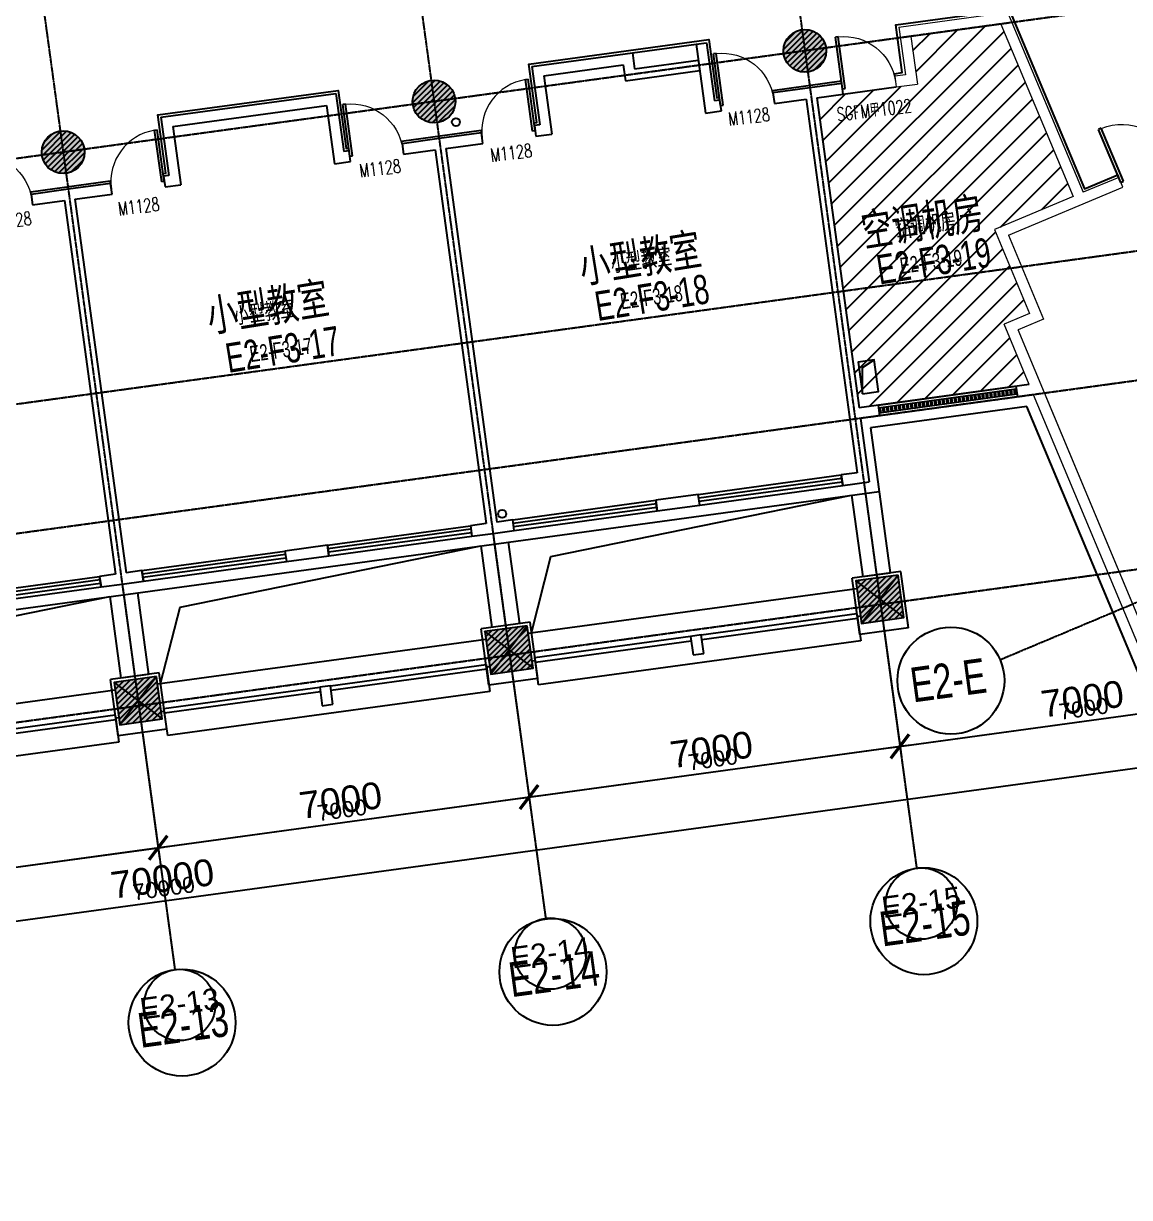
# Model space of a CAD drawing. Header units: millimetres. Extents: x -174040 to 151923, y -227569 to 142020.
# Drawn here: x -104227 to -83543, y 97045 to 118998 of the extents above; entities that cross this region are included whole.
import ezdxf
from ezdxf.enums import TextEntityAlignment as Align

# ---------------------------------------------------------------- set-up
doc = ezdxf.new("R2010")
doc.units = ezdxf.units.MM
doc.header["$LTSCALE"] = 5
doc.linetypes.add('E-RG-1F$0$$0$DOTE', pattern=[2.42, 2, -0.2, 0.02, -0.2])
doc.linetypes.add('XRE2$0$HIDDEN', pattern=[0.375, 0.25, -0.125])
for name, color, linetype, lineweight in [('A-GENM', 6, 'Continuous', 9), ('A-WALL', 7, 'Continuous', 5), ('E2-RI-3F$0$A-GLAZ-CWMG', 3, 'Continuous', 5)]:
    doc.layers.add(name, color=color, linetype=linetype, lineweight=lineweight)
for name, color, linetype in [('A-SYMB-DOOR', 4, 'Continuous'), ('A-SYMB-DOOR1', 4, 'Continuous'), ('A—墙体', 7, 'Continuous'), ('A—文字索引', 40, 'Continuous'), ('A—设备管丼、主管符号', 50, 'Continuous'), ('A—轴线、尺寸', 1, 'Continuous'), ('A—门窗', 135, 'Continuous'), ('E-COLS-F3$0$0S-COLS-HATCH', 8, 'Continuous'), ('E-COLS-F3$0$0S-COLS-HATCH-I', 8, 'Continuous'), ('E-COLS-F3$0$0S-COLS-LINE', 4, 'Continuous'), ('E2-RI-3F$0$0P-FE-FH-F', 141, 'Continuous'), ('E2-RI-3F$0$A-ROOF-DRAN', 175, 'Continuous'), ('E2-RI-3F$0$A-SYMB-DOOR', 171, 'Continuous'), ('I—平面—填充01(线状)', 8, 'Continuous'), ('I—平面—文字', 40, 'Continuous'), ('I—平面—文字（放大1：100）', 40, 'XRE2$0$HIDDEN'), ('I—平面—装饰面层线', 192, 'Continuous'), ('I—平面—门', 22, 'Continuous'), ('轴线100', 1, 'Continuous')]:
    doc.layers.add(name, color=color, linetype=linetype)
doc.styles.add('ARIAL', font='arial.ttf')
doc.styles.add('ECADI-TXT', font='simplex.shx', dxfattribs={"bigfont": 'hztxt.shx'})
doc.styles.add('XD2008', font='SIMYOU.TTF', dxfattribs={"width": 0.7})
doc.dimstyles.new('200', dxfattribs={"dimscale": 200, "dimtxt": 2.5, "dimasz": 2, "dimexe": 1, "dimexo": 1, "dimgap": 0.8, "dimtad": 1, "dimdec": 0, "dimdsep": 46, "dimtxsty": 'ARIAL', "dimblk1": 'ARCHTICK', "dimblk2": 'ARCHTICK', "dimsah": 1, "dimcen": -0.9, "dimdle": 1, "dimclrd": 256, "dimclre": 256, "dimclrt": 40, "dimaunit": 1, "dimadec": 0, "dimazin": 0, "dimtfac": 0.35, "dimtdec": 0, "dimtix": 1, "dimtmove": 2, "dimatfit": 3, "dimldrblk": 'ARCHTICK', "dimfxl": 0, "dimtvp": 0.8, "dimtolj": 1, "dimtzin": 0, "dimarcsym": 0})
doc.dimstyles.new('副本 100', dxfattribs={"dimscale": 100, "dimtxt": 2.5, "dimasz": 2, "dimexe": 1, "dimexo": 1, "dimgap": 0.8, "dimtad": 1, "dimdec": 0, "dimdsep": 46, "dimtxsty": 'ARIAL', "dimblk1": 'ARCHTICK', "dimblk2": 'ARCHTICK', "dimsah": 1, "dimcen": -0.9, "dimdle": 1, "dimclrd": 256, "dimclre": 256, "dimclrt": 40, "dimaunit": 1, "dimadec": 0, "dimazin": 0, "dimtfac": 0.35, "dimtdec": 0, "dimtix": 1, "dimtmove": 2, "dimatfit": 3, "dimldrblk": 'ARCHTICK', "dimfxl": 0, "dimtvp": 0.8, "dimtolj": 1, "dimtzin": 0, "dimarcsym": 0})
pattern_1 = [(45, (0, 0), (-53.0330086, 53.0330086), [])]

# ---------------------------------------------------------------- blocks, each defined once
blk = doc.blocks.new('_ArchTick')
at = {"color": 0, "linetype": 'ByBlock', "const_width": 0.15}
blk.add_lwpolyline([(-0.5, -0.5), (0.5, 0.5)], dxfattribs=at)
blk = doc.blocks.new('*D214')
at = {"layer": 'A—轴线、尺寸', "linetype": 'ByBlock', "lineweight": -2}
for p, q in [((-164368, 124876), (-70838, 137660)), ((-70561, 134161), (-71063, 137831)), ((-163358, 118963), (-164197, 125101))]:
    blk.add_line(p, q, dxfattribs=at)
at = {"layer": 'Defpoints', "color": 0, "linetype": 'ByBlock'}
for p in [(-71036, 137633), (-70534, 133963), (-163331, 118765)]:
    blk.add_point(p, dxfattribs=at)
at = {"layer": 'A—轴线、尺寸', "linetype": 'ByBlock', "lineweight": -2, "xscale": 400, "yscale": 400, "zscale": 400}
for p, rotation in [((-71036, 137633), 7.783339573380966), ((-164170, 124903), 187.783339573381)]:
    blk.add_blockref('_ArchTick', p, dxfattribs=dict(at, rotation=rotation))
at = {"layer": 'A—轴线、尺寸', "color": 40, "linetype": 'ByBlock', "insert": (-117659, 131680), "char_height": 500, "attachment_point": 5, "rotation": 7.7833, "style": 'ARIAL'}
blk.add_mtext('\\A1;94000', dxfattribs=at)
blk = doc.blocks.new('*D267')
at = {"layer": 'A—轴线、尺寸', "linetype": 'ByBlock', "lineweight": -2}
for p, q in [((-102358, 108341), (-101681, 103387)), ((-109293, 107393), (-108616, 102439)), ((-108841, 102610), (-101509, 103612))]:
    blk.add_line(p, q, dxfattribs=at)
at = {"layer": 'Defpoints', "color": 0, "linetype": 'ByBlock'}
for p in [(-102385, 108539), (-109320, 107591), (-101708, 103585)]:
    blk.add_point(p, dxfattribs=at)
at = {"layer": 'A—轴线、尺寸', "linetype": 'ByBlock', "lineweight": -2, "xscale": 400, "yscale": 400, "zscale": 400}
for p, rotation in [((-101708, 103585), 7.783339573380966), ((-108643, 102637), 187.783339573381)]:
    blk.add_blockref('_ArchTick', p, dxfattribs=dict(at, rotation=rotation))
at = {"layer": 'A—轴线、尺寸', "color": 40, "linetype": 'ByBlock', "insert": (-105232, 103523), "char_height": 500, "attachment_point": 5, "rotation": 7.7833, "style": 'ARIAL'}
blk.add_mtext('\\A1;7000', dxfattribs=at)
blk = doc.blocks.new('*D268')
at = {"layer": 'A—轴线、尺寸', "linetype": 'ByBlock', "lineweight": -2}
for p, q in [((-95422, 109289), (-94745, 104335)), ((-102358, 108341), (-101681, 103387)), ((-101906, 103558), (-94574, 104560))]:
    blk.add_line(p, q, dxfattribs=at)
at = {"layer": 'Defpoints', "color": 0, "linetype": 'ByBlock'}
for p in [(-95449, 109487), (-102385, 108539), (-94772, 104533)]:
    blk.add_point(p, dxfattribs=at)
at = {"layer": 'A—轴线、尺寸', "linetype": 'ByBlock', "lineweight": -2, "xscale": 400, "yscale": 400, "zscale": 400}
for p, rotation in [((-94772, 104533), 7.783339573380966), ((-101708, 103585), 187.783339573381)]:
    blk.add_blockref('_ArchTick', p, dxfattribs=dict(at, rotation=rotation))
at = {"layer": 'A—轴线、尺寸', "color": 40, "linetype": 'ByBlock', "insert": (-98296, 104471), "char_height": 500, "attachment_point": 5, "rotation": 7.7833, "style": 'ARIAL'}
blk.add_mtext('\\A1;7000', dxfattribs=at)
blk = doc.blocks.new('*D271')
at = {"layer": 'A—轴线、尺寸', "linetype": 'ByBlock', "lineweight": -2}
for p, q in [((-81551, 111185), (-80874, 106231)), ((-88487, 110237), (-87810, 105283)), ((-88035, 105454), (-80703, 106456))]:
    blk.add_line(p, q, dxfattribs=at)
at = {"layer": 'Defpoints', "color": 0, "linetype": 'ByBlock'}
for p in [(-81578, 111383), (-88514, 110435), (-80901, 106429)]:
    blk.add_point(p, dxfattribs=at)
at = {"layer": 'A—轴线、尺寸', "linetype": 'ByBlock', "lineweight": -2, "xscale": 400, "yscale": 400, "zscale": 400}
for p, rotation in [((-80901, 106429), 7.783339573380966), ((-87837, 105481), 187.783339573381)]:
    blk.add_blockref('_ArchTick', p, dxfattribs=dict(at, rotation=rotation))
at = {"layer": 'A—轴线、尺寸', "color": 40, "linetype": 'ByBlock', "insert": (-84425, 106367), "char_height": 500, "attachment_point": 5, "rotation": 7.7833, "style": 'ARIAL'}
blk.add_mtext('\\A1;7000', dxfattribs=at)
blk = doc.blocks.new('*D272')
at = {"layer": 'A—轴线、尺寸', "linetype": 'ByBlock', "lineweight": -2}
for p, q in [((-67660, 112933), (-66868, 107136)), ((-136448, 97827), (-66696, 107361)), ((-137015, 103453), (-136223, 97656))]:
    blk.add_line(p, q, dxfattribs=at)
at = {"layer": 'Defpoints', "color": 0, "linetype": 'ByBlock'}
for p in [(-67687, 113132), (-66895, 107334), (-137042, 103652)]:
    blk.add_point(p, dxfattribs=at)
at = {"layer": 'A—轴线、尺寸', "linetype": 'ByBlock', "lineweight": -2, "xscale": 400, "yscale": 400, "zscale": 400}
for p, rotation in [((-66895, 107334), 7.783339573380966), ((-136250, 97854), 187.783339573381)]:
    blk.add_blockref('_ArchTick', p, dxfattribs=dict(at, rotation=rotation))
at = {"layer": 'A—轴线、尺寸', "color": 40, "linetype": 'ByBlock', "insert": (-101628, 103006), "char_height": 500, "attachment_point": 5, "rotation": 7.7833, "style": 'ARIAL'}
blk.add_mtext('\\A1;70000', dxfattribs=at)
blk = doc.blocks.new('*D274')
at = {"layer": 'A—轴线、尺寸', "linetype": 'ByBlock', "lineweight": -2}
for p, q in [((-88487, 110237), (-87810, 105283)), ((-95422, 109289), (-94745, 104335)), ((-94970, 104506), (-87638, 105508))]:
    blk.add_line(p, q, dxfattribs=at)
at = {"layer": 'Defpoints', "color": 0, "linetype": 'ByBlock'}
for p in [(-88514, 110435), (-95449, 109487), (-87837, 105481)]:
    blk.add_point(p, dxfattribs=at)
at = {"layer": 'A—轴线、尺寸', "linetype": 'ByBlock', "lineweight": -2, "xscale": 400, "yscale": 400, "zscale": 400}
for p, rotation in [((-87837, 105481), 7.783339573380966), ((-94772, 104533), 187.783339573381)]:
    blk.add_blockref('_ArchTick', p, dxfattribs=dict(at, rotation=rotation))
at = {"layer": 'A—轴线、尺寸', "color": 40, "linetype": 'ByBlock', "insert": (-91361, 105419), "char_height": 500, "attachment_point": 5, "rotation": 7.7833, "style": 'ARIAL'}
blk.add_mtext('\\A1;7000', dxfattribs=at)
blk = doc.blocks.new('XRE3')
at = {"layer": 'E-COLS-F3$0$0S-COLS-HATCH'}
h = blk.add_hatch(color=18, dxfattribs=at)
edge = h.paths.add_edge_path()
edge.add_arc((11754165, -6090733), 400, 0, 360)
h = blk.add_hatch(color=18, dxfattribs=at)
edge = h.paths.add_edge_path()
edge.add_arc((11747229, -6091681), 400, 0, 360)
h = blk.add_hatch(color=18, dxfattribs=at)
edge = h.paths.add_edge_path()
edge.add_arc((11740293, -6092629), 400, 0, 360)
for points in [[(11755908, -6100537), (11755116, -6100645), (11755224, -6101438), (11756017, -6101329)], [(11748973, -6101485), (11748180, -6101593), (11748289, -6102386), (11749081, -6102277)], [(11742037, -6102433), (11741245, -6102541), (11741353, -6103334), (11742146, -6103225)]]:
    blk.add_hatch(color=18, dxfattribs=at).paths.add_polyline_path(points)
at = {"layer": 'E-COLS-F3$0$0S-COLS-HATCH-I'}
h = blk.add_hatch(dxfattribs=at)
h.set_pattern_fill('ANSI31', color=256, scale=600, style=0)
h.set_pattern_definition(pattern_1)
edge = h.paths.add_edge_path()
edge.add_arc((11754165, -6090733), 400, 0, 360)
h = blk.add_hatch(dxfattribs=at)
h.set_pattern_fill('ANSI31', color=256, scale=600, style=0)
h.set_pattern_definition(pattern_1)
edge = h.paths.add_edge_path()
edge.add_arc((11747229, -6091681), 400, 0, 360)
h = blk.add_hatch(dxfattribs=at)
h.set_pattern_fill('ANSI31', color=256, scale=600, style=0)
h.set_pattern_definition(pattern_1)
edge = h.paths.add_edge_path()
edge.add_arc((11740293, -6092629), 400, 0, 360)
h = blk.add_hatch(dxfattribs=at)
h.set_pattern_fill('ANSI31', color=256, scale=600, style=0)
h.set_pattern_definition(pattern_1)
h.paths.add_polyline_path([(11755908, -6100537), (11755116, -6100645), (11755224, -6101438), (11756017, -6101329)])
h = blk.add_hatch(dxfattribs=at)
h.set_pattern_fill('ANSI31', color=256, scale=600, style=0)
h.set_pattern_definition(pattern_1)
h.paths.add_polyline_path([(11748973, -6101485), (11748180, -6101593), (11748289, -6102386), (11749081, -6102277)])
h = blk.add_hatch(dxfattribs=at)
h.set_pattern_fill('ANSI31', color=256, scale=600, style=0)
h.set_pattern_definition(pattern_1)
h.paths.add_polyline_path([(11742037, -6102433), (11741245, -6102541), (11741353, -6103334), (11742146, -6103225)])
at = {"layer": 'Defpoints'}
for points in [[(11755116, -6100645), (11756017, -6101329)], [(11755908, -6100537), (11755224, -6101438)], [(11748180, -6101593), (11749081, -6102277)], [(11748973, -6101485), (11748289, -6102386)], [(11742037, -6102433), (11741353, -6103334)], [(11741245, -6102541), (11742146, -6103225)]]:
    blk.add_lwpolyline(points, dxfattribs=at)
at = {"layer": 'E-COLS-F3$0$0S-COLS-LINE', "color": 255}
for points in [[(11755908, -6100537), (11755116, -6100645), (11755224, -6101438), (11756017, -6101329)], [(11748973, -6101485), (11748180, -6101593), (11748289, -6102386), (11749081, -6102277)], [(11742037, -6102433), (11741245, -6102541), (11741353, -6103334), (11742146, -6103225)]]:
    blk.add_lwpolyline(points, close=True, dxfattribs=at)
for centre in [(11754165, -6090733), (11747229, -6091681), (11740293, -6092629)]:
    blk.add_circle(centre, 400, dxfattribs=at)
blk = doc.blocks.new('E2-RI-3F$0$AQE')
at = {"layer": 'E2-RI-3F$0$A-ROOF-DRAN'}
blk.add_circle((11747639, -6092065), 75, dxfattribs=at)
blk = doc.blocks.new('E2-RI-3F$0$$DorLib2D$00000001')
for p, q in [((0.45, 0.975), (0.5, 0.975)), ((0.45, 0), (0.45, 0.975)), ((0.5, 0), (0.5, 0.975)), ((0.5, 0), (0.45, 0))]:
    blk.add_line(p, q)
at = {"lineweight": 13}
blk.add_arc((0.475, 0), 0.975, 91.4693, 180, dxfattribs=at)
blk = doc.blocks.new('E2-RI-3F$0$A$C730B18B6')
at = {"layer": 'A—门窗'}
h = blk.add_hatch(dxfattribs=at)
h.set_pattern_fill('ANSI32', color=256, scale=200, angle=217.2167, style=0)
h.set_pattern_definition([(90, (10821023.91, -7633407.14), (-75, 1e-14), []), (90, (10821048.91, -7633382.14), (-75, 1e-14), [])])
h.paths.add_polyline_path([(-460, -50), (-3060, -50), (-3060, -150), (-460, -150)])
for p, q in [((-3060, 0), (-460, 0)), ((-3060, -200), (-3060, 0)), ((-460, -200), (-460, 0)), ((-3060, -50), (-460, -50)), ((-460, -150), (-3060, -150)), ((-460, -200), (-3060, -200))]:
    blk.add_line(p, q, dxfattribs=at)
blk = doc.blocks.new('E2-RI-3F$0$$TCHSYS$WIN2D')
for p, q in [((-0.5, 0.5), (0.5, 0.5)), ((-0.5, 0.5), (-0.5, -0.5)), ((0.5, 0.5), (0.5, -0.5)), ((0.5, 0.1667), (-0.5, 0.1667)), ((0.5, -0.1667), (-0.5, -0.1667)), ((-0.5, -0.5), (0.5, -0.5))]:
    blk.add_line(p, q)
blk = doc.blocks.new('$DorLib2D$00000001')
for p, q in [((0.45, 0.975), (0.5, 0.975)), ((0.45, 0), (0.45, 0.975)), ((0.5, 0), (0.5, 0.975)), ((0.5, 0), (0.45, 0))]:
    blk.add_line(p, q)
at = {"lineweight": 13}
blk.add_arc((0.475, 0), 0.975, 91.4693, 180, dxfattribs=at)
blk = doc.blocks.new('ECADI-TAG-DOOR')
blk = doc.blocks.new('*D538')
at = {"layer": 'Defpoints', "color": 0, "linetype": 'ByBlock'}
for p in [(-222902, 109059), (-229838, 108111), (-222225, 104105)]:
    blk.add_point(p, dxfattribs=at)
at = {"layer": '轴线100', "linetype": 'ByBlock', "lineweight": -2}
for p, q in [((-222889, 108960), (-222211, 104006)), ((-229824, 108012), (-229147, 103058)), ((-229260, 103144), (-222126, 104119))]:
    blk.add_line(p, q, dxfattribs=at)
at = {"layer": '轴线100', "linetype": 'ByBlock', "lineweight": -2, "xscale": 200, "yscale": 200, "zscale": 200}
for p, rotation in [((-222225, 104105), 7.783339565832659), ((-229160, 103157), 187.7833395658326)]:
    blk.add_blockref('_ArchTick', p, dxfattribs=dict(at, rotation=rotation))
at = {"layer": '轴线100', "color": 40, "linetype": 'ByBlock', "insert": (-225724, 103862), "char_height": 300, "attachment_point": 5, "rotation": 7.7833, "style": 'ARIAL'}
blk.add_mtext('\\A1;7000', dxfattribs=at)
blk = doc.blocks.new('*D539')
at = {"layer": 'Defpoints', "color": 0, "linetype": 'ByBlock'}
for p in [(-215967, 110007), (-222902, 109059), (-215289, 105053)]:
    blk.add_point(p, dxfattribs=at)
at = {"layer": '轴线100', "linetype": 'ByBlock', "lineweight": -2}
for p, q in [((-215953, 109908), (-215276, 104954)), ((-222889, 108960), (-222211, 104006)), ((-222324, 104092), (-215190, 105067))]:
    blk.add_line(p, q, dxfattribs=at)
at = {"layer": '轴线100', "linetype": 'ByBlock', "lineweight": -2, "xscale": 200, "yscale": 200, "zscale": 200}
for p, rotation in [((-215289, 105053), 7.783339565832659), ((-222225, 104105), 187.7833395658326)]:
    blk.add_blockref('_ArchTick', p, dxfattribs=dict(at, rotation=rotation))
at = {"layer": '轴线100', "color": 40, "linetype": 'ByBlock', "insert": (-218789, 104810), "char_height": 300, "attachment_point": 5, "rotation": 7.7833, "style": 'ARIAL'}
blk.add_mtext('\\A1;7000', dxfattribs=at)
blk = doc.blocks.new('*D542')
at = {"layer": 'Defpoints', "color": 0, "linetype": 'ByBlock'}
for p in [(-202096, 111903), (-209031, 110955), (-201418, 106949)]:
    blk.add_point(p, dxfattribs=at)
at = {"layer": '轴线100', "linetype": 'ByBlock', "lineweight": -2}
for p, q in [((-202082, 111804), (-201405, 106850)), ((-209018, 110856), (-208340, 105902)), ((-208453, 105988), (-201319, 106963))]:
    blk.add_line(p, q, dxfattribs=at)
at = {"layer": '轴线100', "linetype": 'ByBlock', "lineweight": -2, "xscale": 200, "yscale": 200, "zscale": 200}
for p, rotation in [((-201418, 106949), 7.783339565832659), ((-208354, 106001), 187.7833395658326)]:
    blk.add_blockref('_ArchTick', p, dxfattribs=dict(at, rotation=rotation))
at = {"layer": '轴线100', "color": 40, "linetype": 'ByBlock', "insert": (-204918, 106706), "char_height": 300, "attachment_point": 5, "rotation": 7.7833, "style": 'ARIAL'}
blk.add_mtext('\\A1;7000', dxfattribs=at)
blk = doc.blocks.new('*D543')
at = {"layer": 'Defpoints', "color": 0, "linetype": 'ByBlock'}
for p in [(-188204, 113652), (-187412, 107854), (-257559, 104172)]:
    blk.add_point(p, dxfattribs=at)
at = {"layer": '轴线100', "linetype": 'ByBlock', "lineweight": -2}
for p, q in [((-188191, 113553), (-187398, 107755)), ((-256866, 98361), (-187313, 107868)), ((-257546, 104073), (-256754, 98275))]:
    blk.add_line(p, q, dxfattribs=at)
at = {"layer": '轴线100', "linetype": 'ByBlock', "lineweight": -2, "xscale": 200, "yscale": 200, "zscale": 200}
for p, rotation in [((-187412, 107854), 7.783339565832659), ((-256767, 98374), 187.7833395658326)]:
    blk.add_blockref('_ArchTick', p, dxfattribs=dict(at, rotation=rotation))
at = {"layer": '轴线100', "color": 40, "linetype": 'ByBlock', "insert": (-222121, 103345), "char_height": 300, "attachment_point": 5, "rotation": 7.7833, "style": 'ARIAL'}
blk.add_mtext('\\A1;70000', dxfattribs=at)
blk = doc.blocks.new('*D545')
at = {"layer": 'Defpoints', "color": 0, "linetype": 'ByBlock'}
for p in [(-209031, 110955), (-215967, 110007), (-208354, 106001)]:
    blk.add_point(p, dxfattribs=at)
at = {"layer": '轴线100', "linetype": 'ByBlock', "lineweight": -2}
for p, q in [((-209018, 110856), (-208340, 105902)), ((-215953, 109908), (-215276, 104954)), ((-215389, 105040), (-208255, 106015))]:
    blk.add_line(p, q, dxfattribs=at)
at = {"layer": '轴线100', "linetype": 'ByBlock', "lineweight": -2, "xscale": 200, "yscale": 200, "zscale": 200}
for p, rotation in [((-208354, 106001), 7.783339565832659), ((-215289, 105053), 187.7833395658326)]:
    blk.add_blockref('_ArchTick', p, dxfattribs=dict(at, rotation=rotation))
at = {"layer": '轴线100', "color": 40, "linetype": 'ByBlock', "insert": (-211853, 105758), "char_height": 300, "attachment_point": 5, "rotation": 7.7833, "style": 'ARIAL'}
blk.add_mtext('\\A1;7000', dxfattribs=at)
blk = doc.blocks.new('A$C1C9D1350')
at = {"layer": '轴线100', "linetype": 'E-RG-1F$0$$0$DOTE'}
for p, q in [((-212535.5, 136593.5), (-208042.4, 103722.4)), ((-219471, 135645.5), (-214978, 102774.4)), ((-226406.5, 134697.5), (-221913.5, 101826.4)), ((-186312.4, 122262), (-262494.6, 111848.9)), ((-185597.9, 117765.2), (-264888.7, 106927.2)), ((-185383.6, 115374.3), (-264674.4, 104536.3)), ((-184843.5, 111915.6), (-289831.2, 97565.2))]:
    blk.add_line(p, q, dxfattribs=at)
at = {"layer": '轴线100', "linetype": 'ByBlock'}
for centre in [(-207951.7, 103062), (-214888.9, 102126.1), (-221822.7, 101166)]:
    blk.add_circle(centre, 666.7, dxfattribs=at)
at = {"layer": '轴线100', "color": 40, "style": 'ARIAL'}
for s, p in [('E2-15', (-207955.6, 103086.8)), ('E2-14', (-214891.9, 102144.9)), ('E2-13', (-221826.6, 101190.8))]:
    blk.add_text(s, height=400, rotation=7.78334, dxfattribs=at).set_placement(p, align=Align.MIDDLE_CENTER)
at = {"layer": '轴线100', "linetype": 'ByBlock'}
for base, p1, p2, picture, middle in [((-187412, 107854.4), (-257559.5, 104171.8), (-188204.4, 113651.7), '*D543', (-222121.1, 103345.5)), ((-201418.4, 106949.2), (-209031.1, 110955.2), (-202095.6, 111903.2), '*D542', (-204917.8, 106706.3)), ((-208353.9, 106001.2), (-215966.6, 110007.2), (-209031.1, 110955.2), '*D545', (-211853.3, 105758.3)), ((-215289.4, 105053.2), (-222902.1, 109059.2), (-215966.6, 110007.2), '*D539', (-218788.8, 104810.3)), ((-222225, 104105.2), (-229837.6, 108111.2), (-222902.1, 109059.2), '*D538', (-225724.3, 103862.3))]:
    dim = blk.add_linear_dim(base=base, p1=p1, p2=p2, angle=7.78334, dimstyle='副本 100', override={"dimtxt": 3}, dxfattribs=at)
    dim.commit()
    dim.dimension.update_dxf_attribs({"geometry": picture, "text_midpoint": middle})

msp = doc.modelspace()

# ---------------------------------------------------------------- hatches: boundary and pattern name
at = {"layer": 'I—平面—填充01(线状)'}
h = msp.add_hatch(dxfattribs=at)
h.set_pattern_fill('ANSI31', color=256, scale=100, style=0)
h.set_pattern_definition([(45, (-11843778.7, 6209218.7), (-224.506403, 224.506403), [])])
h.paths.add_polyline_path([(-85948.3, 118987.2), (-87632.3, 118757), (-87510.4, 117865.3), (-89392.9, 117608), (-88600.7, 111811.9), (-85418.5, 112246.8), (-85890.3, 113374.8), (-85411.2, 113576), (-86069.4, 115143.4), (-84594.2, 115762.9)])

# ---------------------------------------------------------------- linework, layer by layer
at = {"layer": 'A-GENM'}
msp.add_line((-88017.2, 108722.1), (-88532.4, 108651.7), dxfattribs=at)
at = {"layer": 'A-WALL'}
for p, q in [((-87857.6, 118928.1), (-85823.3, 119206.1)), ((-85823.3, 119206.1), (-84409.8, 115840.4)), ((-87632.3, 118757), (-85948.3, 118987.2)), ((-85948.3, 118987.2), (-84594.2, 115762.9)), ((-87857.6, 118928.1), (-87735.7, 118036.3)), ((-87632.3, 118757), (-87510.4, 117865.3)), ((-87735.7, 118036.3), (-87933.8, 118009.3)), ((-87933.8, 118009.3), (-87906.7, 117811.1)), ((-87906.7, 117811.1), (-87510.4, 117865.3)), ((-86069.4, 115143.4), (-85411.2, 113576)), ((-85807.6, 115036.5), (-85149.3, 113469.1)), ((-85418.5, 112246.8), (-85890.3, 113374.8)), ((-82420.6, 105597.2), (-85628.7, 113267.8)), ((-82528.1, 105336), (-85338.6, 112055.9)), ((-82420.6, 105597.2), (-85091.6, 111983.7))]:
    msp.add_line(p, q, dxfattribs=at)
at = {"layer": 'A-WALL', "lineweight": 13}
for p, q in [((-88924.6, 117873.8), (-89519.1, 117792.6)), ((-89392.9, 117608), (-88897.5, 117675.7)), ((-88897.5, 117675.7), (-88924.6, 117873.8)), ((-85807.6, 115036.5), (-83668.3, 115934.9)), ((-83745.8, 116119.3), (-84409.8, 115840.4)), ((-83668.3, 115934.9), (-83745.8, 116119.3)), ((-84594.2, 115762.9), (-86069.4, 115143.4)), ((-85411.2, 113576), (-85890.3, 113374.8)), ((-85149.3, 113469.1), (-85628.7, 113267.8)), ((-85418.5, 112246.8), (-85667.9, 112212.7))]:
    msp.add_line(p, q, dxfattribs=at)
at = {"layer": 'A—墙体'}
for p, q in [((-91649.6, 118611.6), (-91451.4, 118638.7)), ((-91649.6, 118611.6), (-91473.5, 117323.5)), ((-91451.4, 118638.7), (-91302.5, 117548.8)), ((-94721, 118191.8), (-92838.5, 118449.1)), ((-92838.5, 118449.1), (-92797.9, 118151.8)), ((-94721, 118191.8), (-94572.1, 117101.9)), ((-94495.8, 118020.7), (-93009.6, 118223.8)), ((-93009.6, 118223.8), (-92969, 117926.6)), ((-92969, 117926.6), (-91581.9, 118116.2)), ((-92797.9, 118151.8), (-91609, 118314.4)), ((-94495.8, 118020.7), (-94346.8, 116930.8)), ((-101656.5, 117243.8), (-98386.9, 117690.7)), ((-98386.9, 117690.7), (-98238, 116600.8)), ((-89519.1, 117792.6), (-90212.6, 117697.8)), ((-90212.6, 117697.8), (-90185.5, 117499.6)), ((-88924.6, 117873.8), (-89519.1, 117792.6)), ((-89519.1, 117792.6), (-89519.1, 117792.6)), ((-89392.9, 117608), (-88897.5, 117675.7)), ((-88897.5, 117675.7), (-88924.6, 117873.8)), ((-101431.3, 117072.7), (-98558, 117465.4)), ((-98558, 117465.4), (-98409, 116375.6)), ((-91203.4, 117562.3), (-91302.5, 117548.8)), ((-91176.3, 117364.2), (-91203.4, 117562.3)), ((-90185.5, 117499.6), (-89591.1, 117580.9)), ((-89591.1, 117580.9), (-88785.3, 111685.7)), ((-89392.9, 117608), (-88600.7, 111811.9)), ((-101656.5, 117243.8), (-101507.6, 116153.9)), ((-91473.5, 117323.5), (-91176.3, 117364.2)), ((-101431.3, 117072.7), (-101282.3, 115982.8)), ((-94572.1, 117101.9), (-94671.1, 117088.3)), ((-94671.1, 117088.3), (-94644.1, 116890.2)), ((-96454.6, 116844.6), (-97148.1, 116749.8)), ((-95661.9, 116952.9), (-96454.6, 116844.6)), ((-95634.8, 116754.8), (-95661.9, 116952.9)), ((-94644.1, 116890.2), (-94346.8, 116930.8)), ((-98138.9, 116614.3), (-98238, 116600.8)), ((-98111.8, 116416.2), (-98138.9, 116614.3)), ((-97148.1, 116749.8), (-97121, 116551.6)), ((-97121, 116551.6), (-96526.6, 116632.9)), ((-96526.6, 116632.9), (-95571.8, 109647.8)), ((-96328.4, 116659.9), (-95634.8, 116754.8)), ((-96328.4, 116659.9), (-95373.7, 109674.9)), ((-98409, 116375.6), (-98111.8, 116416.2)), ((-101507.6, 116153.9), (-101606.6, 116140.3)), ((-101606.6, 116140.3), (-101579.6, 115942.2)), ((-102597.4, 116004.9), (-103390.1, 115896.6)), ((-102570.4, 115806.8), (-102597.4, 116004.9)), ((-101579.6, 115942.2), (-101282.3, 115982.8)), ((-103390.1, 115896.6), (-104083.6, 115801.8)), ((-104083.6, 115801.8), (-104056.5, 115603.6)), ((-103263.9, 115712), (-102570.4, 115806.8)), ((-103263.9, 115712), (-102309.2, 108726.9)), ((-104056.5, 115603.6), (-103462.1, 115684.9)), ((-103462.1, 115684.9), (-102507.3, 108699.8)), ((-85418.5, 112246.8), (-88600.7, 111811.9)), ((-85338.6, 112055.9), (-88573.6, 111613.7)), ((-88785, 111683.4), (-88636.3, 110595.8)), ((-88573.6, 111613.7), (-88411.1, 110424.8)), ((-88636.3, 110595.8), (-88933.4, 110555.2)), ((-88933.4, 110555.2), (-88906.3, 110357.1)), ((-88906.3, 110357.1), (-88411.1, 110424.8)), ((-91608.5, 110189.6), (-92401.1, 110081.2)), ((-92401.1, 110081.2), (-92374.1, 109883.1)), ((-92374.1, 109883.1), (-91581.4, 109991.4)), ((-91581.4, 109991.4), (-91608.5, 110189.6)), ((-95571.8, 109647.8), (-95868.9, 109607.2)), ((-95868.9, 109607.2), (-95841.8, 109409.1)), ((-95076.3, 109715.6), (-95373.7, 109674.9)), ((-95049.2, 109517.4), (-95076.3, 109715.6)), ((-95841.8, 109409.1), (-95445.7, 109463.2)), ((-95445.7, 109463.2), (-95049.2, 109517.4)), ((-98544, 109241.6), (-99336.7, 109133.2)), ((-99336.7, 109133.2), (-99309.6, 108935.1)), ((-98516.9, 109043.4), (-98544, 109241.6)), ((-99309.6, 108935.1), (-98516.9, 109043.4)), ((-102507.3, 108699.8), (-102804.4, 108659.2)), ((-102011.8, 108767.6), (-102309.2, 108726.9)), ((-101984.7, 108569.4), (-102011.8, 108767.6)), ((-102804.4, 108659.2), (-102777.3, 108461.1)), ((-102777.3, 108461.1), (-102381.2, 108515.2)), ((-102381.2, 108515.2), (-101984.7, 108569.4))]:
    msp.add_line(p, q, dxfattribs=at)
at = {"layer": 'A—设备管丼、主管符号'}
msp.add_lwpolyline([(-88535.7, 112073.2), (-88238.4, 112113.9), (-88319.8, 112708.3), (-88617, 112667.6)], close=True, dxfattribs=at)
for points in [[(-88535.7, 112073.2), (-88535.7, 112566), (-88319.8, 112708.3)], [(-94727.4, 107603.1), (-94365.7, 109027.8), (-88740.9, 110177.5)], [(-101663, 106655.1), (-101298, 108086), (-95676.5, 109229.5)], [(-108598.5, 105707.1), (-108233.5, 107138), (-102612, 108281.5)]]:
    msp.add_lwpolyline(points, dxfattribs=at)
at = {"layer": 'A—轴线、尺寸', "linetype": 'E-RG-1F$0$$0$DOTE'}
for p, q in [((-74580.6, 111876.8), (-85961.6, 107096.6)), ((-88199, 108132.4), (-87525.1, 103202.3)), ((-95134.5, 107184.4), (-94460.6, 102254.3)), ((-102070, 106236.4), (-101396.1, 101306.3))]:
    msp.add_line(p, q, dxfattribs=at)
at = {"layer": 'A—轴线、尺寸', "linetype": 'ByBlock'}
for centre in [(-86883.6, 106709.3), (-87389.8, 102211.5), (-94325.4, 101263.5), (-101260.9, 100315.5)]:
    msp.add_circle(centre, 1000, dxfattribs=at)
at = {"layer": 'A—门窗', "color": 8}
for p, q in [((-85463.8, 111836.9), (-88388, 111437.2)), ((-82635.6, 105074.5), (-85463.8, 111836.9)), ((-88388, 111437.2), (-88016.9, 108722.5)), ((-123418.5, 105437.6), (-88225.7, 110247.9)), ((-88740.9, 110177.5), (-88532.4, 108651.7)), ((-95676.5, 109229.5), (-95467.9, 107703.7)), ((-95161.3, 109299.9), (-94952.7, 107774.1)), ((-87819, 108749.2), (-88730.5, 108624.6)), ((-87819, 108749.2), (-88730.5, 108624.6)), ((-87818.7, 108749.5), (-88730.3, 108624.9)), ((-87818.7, 108749.5), (-88730.3, 108624.9)), ((-88017.2, 108722.1), (-88532.4, 108651.7)), ((-87680.9, 107738.6), (-87819, 108749.2)), ((-87675.5, 107699), (-87819, 108749.2)), ((-87680.6, 107738.9), (-87818.7, 108749.5)), ((-87675.2, 107699.3), (-87818.7, 108749.5)), ((-88592.4, 107614), (-88730.5, 108624.6)), ((-88587, 107574.4), (-88730.5, 108624.6)), ((-88586.7, 107574.7), (-88730.3, 108624.9)), ((-102612, 108281.5), (-102403.4, 106755.7)), ((-102096.8, 108352), (-101888.2, 106826.1)), ((-94786.9, 107594.9), (-88644, 108434.6)), ((-94754.5, 107801.2), (-95666.1, 107676.6)), ((-94611, 106751), (-94754.5, 107801.2)), ((-88639.8, 107961.1), (-91552.8, 107562.9)), ((-91541.3, 107478.8), (-88628.4, 107877)), ((-88639.8, 107961.1), (-88628.4, 107877)), ((-88628.4, 107877), (-88570.9, 107456.6)), ((-95522.5, 106626.4), (-95666.1, 107676.6)), ((-87675.5, 107699), (-88587, 107574.4)), ((-87675.2, 107699.3), (-88586.7, 107574.7)), ((-101722.4, 106646.9), (-95579.5, 107486.6)), ((-91750.9, 107535.8), (-94663.8, 107137.7)), ((-94652.3, 107053.6), (-91739.4, 107451.7)), ((-88570.9, 107456.6), (-94594.9, 106633.2)), ((-91552.5, 107563.2), (-91750.6, 107536.1)), ((-91750.6, 107536.1), (-91703.2, 107189.4)), ((-91505.1, 107216.4), (-91552.5, 107563.2)), ((-94652.3, 107053.6), (-94663.8, 107137.7)), ((-91703.2, 107189.4), (-91505.1, 107216.4)), ((-98488.3, 106614.9), (-95575.4, 107013.1)), ((-98476.8, 106530.8), (-95563.9, 106929)), ((-95575.4, 107013.1), (-95563.9, 106929)), ((-95563.9, 106929), (-95506.4, 106508.6)), ((-94594.9, 106633.2), (-94652.3, 107053.6)), ((-101690, 106853.2), (-102601.6, 106728.6)), ((-102458, 105678.4), (-102601.6, 106728.6)), ((-101888.2, 106826.1), (-102403.4, 106755.7)), ((-101546.5, 105803), (-101690, 106853.2)), ((-94611, 106751), (-95522.5, 106626.4)), ((-108657.9, 105698.9), (-102515, 106538.6)), ((-101599.3, 106189.7), (-98686.4, 106587.8)), ((-101587.9, 106105.6), (-98674.9, 106503.7)), ((-95506.4, 106508.6), (-101530.4, 105685.2)), ((-98488, 106615.2), (-98686.1, 106588.1)), ((-98686.1, 106588.1), (-98638.7, 106241.4)), ((-98440.6, 106268.5), (-98488, 106615.2)), ((-98638.7, 106241.4), (-98440.6, 106268.5)), ((-102510.9, 106065.1), (-105423.8, 105666.9)), ((-102510.9, 106065.1), (-102499.4, 105981)), ((-101587.9, 106105.6), (-101599.3, 106189.7)), ((-101530.4, 105685.2), (-101587.9, 106105.6)), ((-105412.3, 105582.8), (-102499.4, 105981)), ((-102499.4, 105981), (-102441.9, 105560.6)), ((-101546.5, 105803), (-102458, 105678.4)), ((-102441.9, 105560.6), (-108465.9, 104737.2))]:
    msp.add_line(p, q, dxfattribs=at)
for points in [[(-88633, 107911.2), (-88573.6, 107919.4)], [(-95568.6, 106963.3), (-95509.1, 106971.4)], [(-94716.5, 107079.7), (-94657, 107087.9)], [(-101652, 106131.7), (-101592.5, 106139.9)], [(-102504.1, 106015.3), (-102444.6, 106023.4)]]:
    msp.add_lwpolyline(points, dxfattribs=at)
at = {"layer": 'E2-RI-3F$0$0P-FE-FH-F'}
msp.add_line((-92838.5, 118449.1), (-91649.6, 118611.6), dxfattribs=at)
at = {"layer": 'E2-RI-3F$0$A-GLAZ-CWMG', "color": 8}
msp.add_line((-87680.6, 107738.9), (-87818.7, 108749.5), dxfattribs=at)
at = {"layer": 'E2-RI-3F$0$A-ROOF-DRAN'}
msp.add_circle((-95275.3, 109826.1), 75, dxfattribs=at)
at = {"layer": 'I—平面—装饰面层线'}
for p, q in [((-88924.6, 117873.8), (-88931.4, 117923.4)), ((-87933.8, 118009.3), (-87940.6, 118058.8)), ((-90212.6, 117697.8), (-90219.4, 117747.3)), ((-91203.4, 117562.3), (-91210.2, 117611.9)), ((-94671.1, 117088.3), (-94677.9, 117137.9)), ((-97148.1, 116749.8), (-97154.9, 116799.3)), ((-95661.9, 116952.9), (-95668.7, 117002.4)), ((-98138.9, 116614.3), (-98145.7, 116663.9)), ((-101606.6, 116140.3), (-101613.4, 116189.9)), ((-83745.8, 116119.3), (-83765.1, 116165.4)), ((-102597.4, 116004.9), (-102604.2, 116054.5)), ((-104083.6, 115801.8), (-104090.4, 115851.3))]:
    msp.add_line(p, q, dxfattribs=at)
for points in [[(-87940.6, 118058.8), (-87792, 118079.1), (-87913.9, 118970.8), (-85792.1, 119260.8), (-84383.1, 115905.8), (-83765.1, 116165.4)], [(-94677.9, 117137.9), (-94628.4, 117144.6), (-94777.3, 118234.5), (-91408.7, 118695), (-91259.7, 117605.1), (-91210.2, 117611.9)], [(-90219.4, 117747.3), (-88931.4, 117923.4)], [(-101613.4, 116189.9), (-101563.9, 116196.7), (-101712.9, 117286.5), (-98344.2, 117747), (-98195.2, 116657.1), (-98145.7, 116663.9)], [(-97154.9, 116799.3), (-95668.7, 117002.4)], [(-104090.4, 115851.3), (-102604.2, 116054.5)]]:
    msp.add_lwpolyline(points, dxfattribs=at)
at = {"layer": 'I—平面—门'}
msp.add_line((-88897.5, 117675.7), (-87906.7, 117811.1), dxfattribs=at)

# ---------------------------------------------------------------- block references
at = {"layer": 'A-SYMB-DOOR1'}
ref = msp.add_blockref('ECADI-TAG-DOOR', (-87287.2, 116646), dxfattribs=dict(at, xscale=100.0000000022703, yscale=100.0000000022703, zscale=100.0000000022703, rotation=7))
ref.add_attrib('门窗主编号1', 'SGFM甲1022', dxfattribs={"layer": 'A-SYMB-DOOR', "height": 250, "rotation": 7, "style": 'ECADI-TXT', "width": 0.7}).set_placement((-87604.3, 117340.9), align=Align.RIGHT)
ref = msp.add_blockref('ECADI-TAG-DOOR', (-89940.8, 116484.2), dxfattribs=dict(at, xscale=100.0000000022704, yscale=100.0000000022704, zscale=100.0000000022704, rotation=7))
ref.add_attrib('门窗主编号1', 'M1128', dxfattribs={"layer": 'A-SYMB-DOOR', "height": 250, "rotation": 7, "style": 'ECADI-TXT', "width": 0.7}).set_placement((-90257.9, 117179.2), align=Align.RIGHT)
ref = msp.add_blockref('ECADI-TAG-DOOR', (-94386.1, 115808.7), dxfattribs=dict(at, xscale=100.0000000022704, yscale=100.0000000022704, zscale=100.0000000022704, rotation=7))
ref.add_attrib('门窗主编号1', 'M1128', dxfattribs={"layer": 'A-SYMB-DOOR', "height": 250, "rotation": 7, "style": 'ECADI-TXT', "width": 0.7}).set_placement((-94703.1, 116503.7), align=Align.RIGHT)
ref = msp.add_blockref('ECADI-TAG-DOOR', (-96838.7, 115518), dxfattribs=dict(at, xscale=100.0000000022704, yscale=100.0000000022704, zscale=100.0000000022704, rotation=7))
ref.add_attrib('门窗主编号1', 'M1128', dxfattribs={"layer": 'A-SYMB-DOOR', "height": 250, "rotation": 7, "style": 'ECADI-TXT', "width": 0.7}).set_placement((-97155.8, 116213), align=Align.RIGHT)
ref = msp.add_blockref('ECADI-TAG-DOOR', (-101354, 114804.8), dxfattribs=dict(at, xscale=100.0000000022704, yscale=100.0000000022704, zscale=100.0000000022704, rotation=7))
ref.add_attrib('门窗主编号1', 'M1128', dxfattribs={"layer": 'A-SYMB-DOOR', "height": 250, "rotation": 7, "style": 'ECADI-TXT', "width": 0.7}).set_placement((-101671.1, 115499.8), align=Align.RIGHT)
ref = msp.add_blockref('ECADI-TAG-DOOR', (-103745.3, 114539.7), dxfattribs=dict(at, xscale=100.0000000022704, yscale=100.0000000022704, zscale=100.0000000022704, rotation=7))
ref.add_attrib('门窗主编号1', 'M1128', dxfattribs={"layer": 'A-SYMB-DOOR', "height": 250, "rotation": 7, "style": 'ECADI-TXT', "width": 0.7}).set_placement((-104062.3, 115234.7), align=Align.RIGHT)
at = {"layer": 'A—墙体', "rotation": 187.7833395724209}
msp.add_blockref('E2-RI-3F$0$A$C730B18B6', (-88672.7, 111600.2), dxfattribs=at)
at = {"layer": 'A—门窗'}
msp.add_blockref('XRE3', (-11843778.7, 6209218.7), dxfattribs=at)
at = {"layer": 'A—门窗', "yscale": 200}
for p, xscale, zscale, rotation in [((-90257.4, 110273.3), -2699.999999999776, 2700, 187.7833395722941), ((-93725.2, 109799.3), -2699.999999999776, 2700, 187.7833395722941), ((-97192.9, 109325.3), 2699.999999999774, 2699.999999999774, 7.783339572294164), ((-100660.7, 108851.3), 2699.999999999774, 2699.999999999774, 7.783339572294164), ((-104128.4, 108377.3), -2699.999999999776, 2700, 187.7833395722941)]:
    msp.add_blockref('E2-RI-3F$0$$TCHSYS$WIN2D', p, dxfattribs=dict(at, xscale=xscale, zscale=zscale, rotation=rotation))
at = {"layer": 'E2-RI-3F$0$A-SYMB-DOOR'}
msp.add_blockref('E2-RI-3F$0$AQE', (-11843778.4, 6209218.7), dxfattribs=at)
at = {"layer": 'I—平面—门'}
for name, p, xscale, yscale, zscale, rotation in [('$DorLib2D$00000001', (-88415.7, 117842.5), -1000.000000000435, 1000, -1000.000000000435, 7.783339568309299), ('E2-RI-3F$0$$DorLib2D$00000001', (-90694.4, 117531), -999.9999999991596, 1000, 1000, 7.783339481878677), ('E2-RI-3F$0$$DorLib2D$00000001', (-95153, 116921.5), 999.9999999991151, 999.9999999991151, 999.9999999991151, 7.783339663107991), ('E2-RI-3F$0$$DorLib2D$00000001', (-97630, 116583), -999.9999999991596, 1000, 1000, 7.783339481878677), ('$DorLib2D$00000001', (-83199.9, 116240), -1100.000000000809, 1100, -1100.000000000809, 22.78051469474954), ('E2-RI-3F$0$$DorLib2D$00000001', (-102088.5, 115973.6), 999.9999999991151, 999.9999999991151, 999.9999999991151, 7.783339663107991), ('E2-RI-3F$0$$DorLib2D$00000001', (-104565.5, 115635), -999.9999999991596, 1000, 1000, 7.783339481878677)]:
    msp.add_blockref(name, p, dxfattribs=dict(at, xscale=xscale, yscale=yscale, zscale=zscale, rotation=rotation))
at = {"layer": '轴线100'}
msp.add_blockref('A$C1C9D1350', (120517.4, -520.6), dxfattribs=at)

# ---------------------------------------------------------------- texts
at = {"layer": 'A—文字索引', "style": 'ARIAL', "width": 0.7}
for s, p in [('E2-E', (-86933, 106718.3)), ('E2-15', (-87369, 102174)), ('E2-14', (-94304.5, 101226.1)), ('E2-13', (-101240, 100278.1))]:
    msp.add_text(s, height=650, rotation=7.78334, dxfattribs=at).set_placement(p, align=Align.MIDDLE_CENTER)
at = {"layer": 'I—平面—文字', "linetype": 'ByBlock', "style": 'XD2008', "width": 0.7}
for s, height, p in [('空调机房', 600, (-88502.6, 114817.9, 0)), ('小型教室', 600, (-93782.2, 114136.7, 0)), ('E2-F3-19', 550, (-88220.6, 114114.2)), ('小型教室', 600, (-100747.1, 113222.8, 0)), ('E2-F3-18', 550, (-93488.3, 113432.3)), ('E2-F3-17', 550, (-100395.4, 112462.2))]:
    msp.add_text(s, height=height, rotation=9.15842, dxfattribs=at).set_placement(p)
at = {"layer": 'I—平面—文字（放大1：100）', "linetype": 'ByBlock', "style": 'XD2008', "width": 0.7}
for s, p in [('空调机房', (-87906.6, 115013.6, 0)), ('小型教室', (-93224.8, 114348.9, 0)), ('E2-F3-19', (-87814.3, 114314.3)), ('E2-F3-18', (-93043.7, 113651)), ('小型教室', (-100272.3, 113378.7, 0)), ('E2-F3-17', (-99974.8, 112665.5))]:
    msp.add_text(s, height=300, rotation=8, dxfattribs=at).set_placement(p)

# ---------------------------------------------------------------- dimensions: what is measured, and where the dimension line sits
at = {"layer": 'A—轴线、尺寸', "linetype": 'ByBlock'}
for base, p1, p2, picture, middle in [((-71036.1, 137633.2), (-163331.1, 118765.2), (-70534.4, 133962.6), '*D214', (-117659.3, 131679.5)), ((-66894.6, 107334.3), (-137042.1, 103651.6), (-67687, 113131.5), '*D272', (-101628.4, 103005.8)), ((-80901.1, 106429.1), (-88513.7, 110435), (-81578.2, 111383), '*D271', (-84425.1, 106366.5)), ((-87836.6, 105481.1), (-95449.2, 109487), (-88513.7, 110435), '*D274', (-91360.6, 105418.5)), ((-94772.1, 104533.1), (-102384.7, 108539), (-95449.2, 109487), '*D268', (-98296.1, 104470.5)), ((-101707.6, 103585.1), (-109320.3, 107591), (-102384.7, 108539), '*D267', (-105231.6, 103522.6))]:
    dim = msp.add_linear_dim(base=base, p1=p1, p2=p2, angle=7.78334, dimstyle='200', dxfattribs=at)
    dim.commit()
    dim.dimension.update_dxf_attribs({"geometry": picture, "text_midpoint": middle})

doc.saveas('drawing.dxf')
